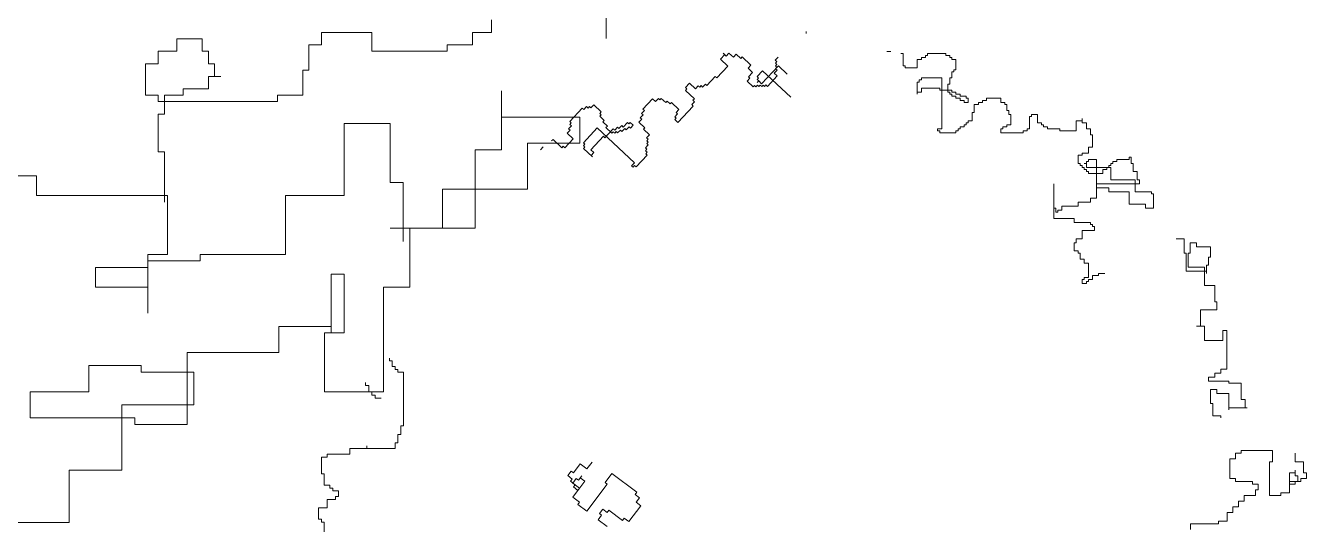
# Model space of a CAD drawing. Header units: millimetres. Extents: x 485872 to 486142, y -52344 to -52207.
# Drawn here: x 486103.8785 to 486104.054, y -52333.7021 to -52333.6338 of the extents above; entities that cross this region are included whole.
import ezdxf

# ---------------------------------------------------------------- set-up
doc = ezdxf.new("R2010")
doc.units = ezdxf.units.MM
doc.header["$LTSCALE"] = 15

# ---------------------------------------------------------------- blocks, each defined once
blk = doc.blocks.new('sf')
at = {"color": 84, "lineweight": 5}
for p, q in [((18076.47, 471581.71), (18076.47, 471578.43)), ((18106.49, 471576.81), (18106.49, 471583.65)), ((18045.22, 471578.43), (18032.07, 471578.43)), ((18032.07, 471578.43), (18032.07, 471575.14)), ((18045.22, 471573.5), (18045.22, 471578.43)), ((18076.47, 471578.43), (18071.53, 471578.43)), ((18071.53, 471578.43), (18071.53, 471575.14)), ((18158.84, 471578.69), (18158.84, 471578.15)), ((17994.24, 471573.5), (17994.24, 471576.78)), ((17994.24, 471576.78), (18000.82, 471576.78)), ((18000.82, 471576.78), (18000.82, 471573.5)), ((18028.78, 471575.14), (18028.78, 471568.57)), ((18032.07, 471575.14), (18028.78, 471575.14)), ((18071.53, 471575.14), (18064.96, 471575.14)), ((18064.96, 471575.14), (18064.96, 471573.5)), ((17989.31, 471570.21), (17989.31, 471573.5)), ((17989.31, 471573.5), (17994.24, 471573.5)), ((18000.82, 471573.5), (18002.47, 471573.5)), ((18002.47, 471573.5), (18002.47, 471570.21)), ((18064.96, 471573.5), (18045.22, 471573.5)), ((18136.41, 471571.44), (18137.5, 471572.61)), ((18138.35, 471569.62), (18136.41, 471571.44)), ((18137.12, 471572.97), (18137.89, 471572.24)), ((18137.5, 471572.61), (18137.12, 471572.97)), ((18137.89, 471572.24), (18138.62, 471573.02)), ((18138.62, 471573.02), (18139.79, 471571.93)), ((18139.79, 471571.93), (18140.52, 471572.7)), ((18140.52, 471572.7), (18141.68, 471571.61)), ((18141.68, 471571.61), (18142.04, 471572)), ((18142.04, 471572), (18144.37, 471569.81)), ((18150.74, 471571.15), (18151.47, 471571.93)), ((18179.88, 471573.43), (18180.94, 471573.43)), ((18183.61, 471572.9), (18184.14, 471572.9)), ((18184.14, 471572.9), (18184.14, 471569.7)), ((18187.87, 471569.17), (18187.87, 471571.3)), ((18187.87, 471571.3), (18188.94, 471571.3)), ((18188.94, 471571.3), (18188.94, 471571.83)), ((18188.94, 471571.83), (18190, 471571.83)), ((18190, 471571.83), (18190, 471572.37)), ((18190, 471572.37), (18190.53, 471572.37)), ((18190.53, 471572.37), (18190.53, 471572.9)), ((18190.53, 471572.9), (18195.33, 471572.9)), ((18195.33, 471572.9), (18195.33, 471572.37)), ((18195.33, 471572.37), (18196.4, 471572.37)), ((18196.4, 471572.37), (18196.4, 471571.83)), ((18196.4, 471571.83), (18196.93, 471571.83)), ((18196.93, 471571.83), (18196.93, 471571.3)), ((18196.93, 471571.3), (18197.99, 471571.3)), ((18197.99, 471571.3), (18197.99, 471568.64)), ((17986.02, 471570.21), (17989.31, 471570.21)), ((17986.02, 471562), (17986.02, 471570.21)), ((18002.47, 471570.21), (18004.11, 471570.21)), ((18004.11, 471570.21), (18004.11, 471566.92)), ((18028.78, 471568.57), (18027.13, 471568.57)), ((18027.13, 471568.57), (18027.13, 471562)), ((18135.43, 471566.51), (18138.35, 471569.62)), ((18144.37, 471569.81), (18143.65, 471569.04)), ((18143.65, 471569.04), (18144.81, 471567.94)), ((18144.81, 471567.94), (18143.72, 471566.78)), ((18145.97, 471566.85), (18147.43, 471568.41)), ((18151.54, 471569.67), (18147.16, 471565.01)), ((18147.43, 471568.41), (18154.81, 471561.48)), ((18150.47, 471567.75), (18151.2, 471568.53)), ((18151.13, 471570.79), (18150.74, 471571.15)), ((18150.76, 471570.4), (18151.13, 471570.79)), ((18151.15, 471570.03), (18150.76, 471570.4)), ((18150.79, 471569.64), (18151.15, 471570.03)), ((18151.17, 471569.28), (18150.79, 471569.64)), ((18150.81, 471568.89), (18151.17, 471569.28)), ((18151.2, 471568.53), (18150.81, 471568.89)), ((18153.87, 471567.48), (18151.54, 471569.67)), ((18184.14, 471569.7), (18184.67, 471569.7)), ((18184.67, 471569.7), (18184.67, 471569.17)), ((18184.67, 471569.17), (18187.87, 471569.17)), ((18197.46, 471568.11), (18196.93, 471568.11)), ((18196.93, 471568.11), (18196.93, 471566.51)), ((18197.99, 471568.64), (18197.46, 471568.64)), ((18197.46, 471568.64), (18197.46, 471568.11)), ((18005.76, 471566.92), (18002.47, 471566.92)), ((18002.47, 471566.92), (18002.47, 471563.64)), ((18004.11, 471566.92), (18005.76, 471566.92)), ((18127.22, 471563.99), (18128.32, 471565.15)), ((18128.32, 471565.15), (18129.87, 471563.69)), ((18131.74, 471564.13), (18132.47, 471564.91)), ((18132.47, 471564.91), (18132.86, 471564.54)), ((18132.86, 471564.54), (18135.05, 471566.88)), ((18135.05, 471566.88), (18135.43, 471566.51)), ((18144.1, 471566.41), (18143.38, 471565.64)), ((18143.38, 471565.64), (18144.93, 471564.18)), ((18143.72, 471566.78), (18144.1, 471566.41)), ((18144.93, 471564.18), (18145.29, 471564.57)), ((18145.29, 471564.57), (18145.68, 471564.2)), ((18145.68, 471564.2), (18146.05, 471564.59)), ((18146.36, 471566.49), (18145.97, 471566.85)), ((18146, 471566.1), (18146.36, 471566.49)), ((18146.39, 471565.73), (18146, 471566.1)), ((18146.02, 471565.35), (18146.39, 471565.73)), ((18146.39, 471565.73), (18146.02, 471565.35)), ((18146.05, 471564.59), (18146.43, 471564.23)), ((18147.16, 471565.01), (18146.39, 471565.73)), ((18146.43, 471564.23), (18146.8, 471564.62)), ((18146.8, 471564.62), (18147.19, 471564.25)), ((18147.19, 471564.25), (18147.55, 471564.64)), ((18147.55, 471564.64), (18147.94, 471564.28)), ((18147.94, 471564.28), (18148.3, 471564.67)), ((18148.3, 471564.67), (18148.69, 471564.3)), ((18148.69, 471564.3), (18151.24, 471567.02)), ((18151.24, 471567.02), (18150.47, 471567.75)), ((18187.87, 471562.25), (18187.87, 471565.44)), ((18187.87, 471565.44), (18188.4, 471565.44)), ((18188.4, 471565.44), (18188.4, 471565.98)), ((18188.4, 471565.98), (18188.94, 471565.98)), ((18188.94, 471565.98), (18188.94, 471566.51)), ((18188.94, 471566.51), (18194.26, 471566.51)), ((18194.26, 471566.51), (18194.26, 471553.2)), ((18196.4, 471564.91), (18195.86, 471564.91)), ((18195.86, 471564.91), (18195.86, 471562.78)), ((18196.93, 471566.51), (18196.4, 471566.51)), ((18196.4, 471566.51), (18196.4, 471564.91)), ((17989.31, 471562), (17986.02, 471562)), ((17989.31, 471560.35), (17989.31, 471562)), ((17995.89, 471562), (17990.96, 471562)), ((17990.96, 471562), (17990.96, 471557.07)), ((18002.47, 471563.64), (17995.89, 471563.64)), ((17995.89, 471563.64), (17995.89, 471562)), ((18027.13, 471562), (18020.56, 471562)), ((18020.56, 471562), (18020.56, 471560.35)), ((18079.1, 471556.28), (18079.1, 471563.12)), ((18079.1, 471563.12), (18079.1, 471547.72)), ((18127.61, 471563.62), (18127.22, 471563.99)), ((18127.25, 471563.23), (18127.61, 471563.62)), ((18129.58, 471561.05), (18127.25, 471563.23)), ((18129.87, 471563.69), (18130.6, 471564.47)), ((18130.6, 471564.47), (18130.99, 471564.11)), ((18130.99, 471564.11), (18131.35, 471564.5)), ((18131.35, 471564.5), (18131.74, 471564.13)), ((18188.94, 471562.78), (18187.87, 471562.78)), ((18193.73, 471563.85), (18188.94, 471563.85)), ((18188.94, 471563.85), (18188.94, 471562.78)), ((18193.73, 471563.31), (18193.73, 471563.85)), ((18196.93, 471563.31), (18193.73, 471563.31)), ((18195.86, 471562.78), (18196.4, 471562.78)), ((18196.4, 471562.78), (18196.4, 471562.25)), ((18196.4, 471562.25), (18196.93, 471562.25)), ((18196.93, 471562.78), (18196.93, 471563.31)), ((18197.99, 471562.78), (18196.93, 471562.78)), ((18196.93, 471562.25), (18196.93, 471561.72)), ((18196.93, 471561.72), (18197.99, 471561.72)), ((18197.99, 471562.25), (18197.99, 471562.78)), ((18199.06, 471562.25), (18197.99, 471562.25)), ((18197.99, 471561.72), (18197.99, 471561.18)), ((18199.06, 471561.72), (18199.06, 471562.25)), ((18200.66, 471561.72), (18199.06, 471561.72)), ((18200.66, 471561.18), (18200.66, 471561.72)), ((18020.56, 471560.35), (17989.31, 471560.35)), ((18096.98, 471555.1), (18100.26, 471558.59)), ((18100.26, 471558.59), (18100.65, 471558.23)), ((18100.65, 471558.23), (18101.38, 471559.01)), ((18101.38, 471559.01), (18101.77, 471558.64)), ((18101.77, 471558.64), (18102.13, 471559.03)), ((18102.13, 471559.03), (18102.52, 471558.67)), ((18102.52, 471558.67), (18103.25, 471559.44)), ((18103.25, 471559.44), (18105.19, 471557.62)), ((18115.76, 471557.21), (18116.49, 471557.99)), ((18116.1, 471558.35), (18118.65, 471561.07)), ((18116.49, 471557.99), (18116.1, 471558.35)), ((18118.65, 471561.07), (18119.43, 471560.34)), ((18119.43, 471560.34), (18120.16, 471561.12)), ((18120.16, 471561.12), (18120.54, 471560.76)), ((18120.54, 471560.76), (18120.91, 471561.14)), ((18120.91, 471561.14), (18122.07, 471560.05)), ((18122.07, 471560.05), (18122.44, 471560.44)), ((18122.44, 471560.44), (18123.21, 471559.71)), ((18123.21, 471559.71), (18123.58, 471560.1)), ((18123.58, 471560.1), (18125.52, 471558.28)), ((18125.52, 471558.28), (18124.79, 471557.5)), ((18125.25, 471554.88), (18129.26, 471559.15)), ((18128.87, 471559.52), (18129.6, 471560.29)), ((18129.26, 471559.15), (18128.87, 471559.52)), ((18129.21, 471560.66), (18129.58, 471561.05)), ((18129.6, 471560.29), (18129.21, 471560.66)), ((18197.99, 471561.18), (18199.06, 471561.18)), ((18199.06, 471561.18), (18199.06, 471560.65)), ((18199.06, 471560.65), (18200.13, 471560.65)), ((18200.13, 471560.65), (18200.13, 471560.12)), ((18200.13, 471560.12), (18201.19, 471560.12)), ((18201.19, 471561.18), (18200.66, 471561.18)), ((18201.19, 471560.12), (18201.19, 471561.18)), ((18202.79, 471557.46), (18202.79, 471559.59)), ((18202.79, 471559.59), (18203.86, 471559.59)), ((18203.86, 471559.59), (18203.86, 471560.12)), ((18203.86, 471560.12), (18204.92, 471560.12)), ((18204.92, 471560.12), (18204.92, 471560.65)), ((18204.92, 471560.65), (18205.99, 471560.65)), ((18205.99, 471561.18), (18209.72, 471561.18)), ((18205.99, 471560.65), (18205.99, 471561.18)), ((18209.72, 471561.18), (18209.72, 471560.12)), ((18209.72, 471560.12), (18210.78, 471560.12)), ((18210.78, 471560.12), (18210.78, 471559.59)), ((18210.78, 471559.59), (18211.32, 471559.59)), ((18211.32, 471559.59), (18211.32, 471557.99)), ((18211.32, 471557.99), (18211.85, 471557.99)), ((18211.85, 471557.99), (18211.85, 471556.93)), ((17990.96, 471557.07), (17989.31, 471557.07)), ((17989.31, 471557.07), (17989.31, 471547.21)), ((18038.01, 471554.57), (18038.01, 471535.75)), ((18049.99, 471554.57), (18038.01, 471554.57)), ((18049.99, 471539.17), (18049.99, 471554.57)), ((18099.64, 471556.28), (18079.1, 471556.28)), ((18097.37, 471554.73), (18096.98, 471555.1)), ((18097.01, 471554.34), (18097.37, 471554.73)), ((18099.64, 471549.43), (18099.64, 471556.28)), ((18105.19, 471557.62), (18104.83, 471557.23)), ((18104.83, 471557.23), (18105.22, 471556.87)), ((18105.22, 471556.87), (18104.85, 471556.48)), ((18104.85, 471556.48), (18106.02, 471555.39)), ((18106.02, 471555.39), (18105.65, 471555)), ((18105.65, 471555), (18106.82, 471553.91)), ((18112.06, 471554.83), (18110.97, 471553.66)), ((18112.45, 471554.47), (18112.06, 471554.83)), ((18112.82, 471554.85), (18112.45, 471554.47)), ((18113.59, 471554.13), (18112.82, 471554.85)), ((18115.08, 471554.93), (18115.8, 471555.7)), ((18116.63, 471553.47), (18115.08, 471554.93)), ((18115.42, 471556.07), (18116.15, 471556.85)), ((18115.8, 471555.7), (18115.42, 471556.07)), ((18116.15, 471556.85), (18115.76, 471557.21)), ((18125.18, 471557.14), (18124.45, 471556.36)), ((18124.45, 471556.36), (18124.84, 471556)), ((18124.84, 471556), (18124.47, 471555.61)), ((18124.47, 471555.61), (18125.25, 471554.88)), ((18124.79, 471557.5), (18125.18, 471557.14)), ((18200.66, 471554.26), (18200.66, 471554.8)), ((18200.66, 471554.8), (18201.19, 471554.8)), ((18201.19, 471554.8), (18201.19, 471555.33)), ((18201.19, 471555.33), (18202.26, 471555.33)), ((18202.26, 471555.33), (18202.26, 471557.46)), ((18202.26, 471557.46), (18202.79, 471557.46)), ((18211.85, 471556.93), (18212.38, 471556.93)), ((18212.38, 471556.93), (18212.38, 471554.26)), ((18217.18, 471553.2), (18217.18, 471556.39)), ((18217.18, 471556.39), (18217.71, 471556.39)), ((18217.71, 471556.39), (18217.71, 471556.93)), ((18217.71, 471556.93), (18219.31, 471556.93)), ((18219.31, 471556.93), (18219.31, 471554.8)), ((18219.31, 471554.8), (18220.37, 471554.8)), ((18220.37, 471554.8), (18220.37, 471554.26)), ((18229.43, 471552.67), (18229.43, 471555.33)), ((18229.43, 471555.33), (18231.03, 471555.33)), ((18231.03, 471555.33), (18231.03, 471555.86)), ((18231.03, 471555.86), (18231.03, 471554.8)), ((18231.03, 471554.8), (18232.1, 471554.8)), ((18232.1, 471554.8), (18232.1, 471553.2)), ((18096.33, 471552.06), (18097.05, 471552.84)), ((18097.88, 471550.6), (18096.33, 471552.06)), ((18096.67, 471553.2), (18097.4, 471553.98)), ((18097.05, 471552.84), (18096.67, 471553.2)), ((18097.4, 471553.98), (18097.01, 471554.34)), ((18100.55, 471549.56), (18104.19, 471553.45)), ((18105.77, 471551.24), (18102.49, 471547.74)), ((18104.19, 471553.45), (18113.9, 471544.34)), ((18106.16, 471550.87), (18105.77, 471551.24)), ((18108.35, 471553.2), (18106.16, 471550.87)), ((18106.82, 471553.91), (18106.45, 471553.52)), ((18106.45, 471553.52), (18108.01, 471552.06)), ((18108.01, 471552.06), (18108.37, 471552.45)), ((18108.74, 471552.84), (18108.35, 471553.2)), ((18108.37, 471552.45), (18108.76, 471552.09)), ((18109.46, 471553.62), (18108.74, 471552.84)), ((18108.76, 471552.09), (18109.12, 471552.47)), ((18109.12, 471552.47), (18109.51, 471552.11)), ((18109.85, 471553.25), (18109.46, 471553.62)), ((18109.51, 471552.11), (18110.24, 471552.89)), ((18110.58, 471554.03), (18109.85, 471553.25)), ((18110.24, 471552.89), (18110.63, 471552.52)), ((18110.97, 471553.66), (18110.58, 471554.03)), ((18110.63, 471552.52), (18111.36, 471553.3)), ((18111.36, 471553.3), (18111.75, 471552.94)), ((18111.75, 471552.94), (18112.48, 471553.71)), ((18112.48, 471553.71), (18112.86, 471553.35)), ((18112.86, 471553.35), (18113.59, 471554.13)), ((18116.26, 471553.08), (18116.63, 471553.47)), ((18117.82, 471551.62), (18116.26, 471553.08)), ((18117.09, 471550.85), (18117.82, 471551.62)), ((18194.26, 471553.2), (18193.2, 471553.2)), ((18193.2, 471553.2), (18193.2, 471552.67)), ((18193.2, 471552.67), (18193.73, 471552.67)), ((18193.73, 471552.67), (18193.73, 471552.13)), ((18193.73, 471552.13), (18197.99, 471552.13)), ((18197.99, 471552.13), (18197.99, 471552.67)), ((18197.99, 471552.67), (18198.53, 471552.67)), ((18198.53, 471552.67), (18198.53, 471553.2)), ((18198.53, 471553.2), (18199.06, 471553.2)), ((18199.06, 471553.2), (18199.06, 471553.73)), ((18199.06, 471553.73), (18200.13, 471553.73)), ((18200.13, 471553.73), (18200.13, 471554.26)), ((18200.13, 471554.26), (18200.66, 471554.26)), ((18209.72, 471553.2), (18209.72, 471552.13)), ((18210.25, 471553.2), (18209.72, 471553.2)), ((18209.72, 471552.13), (18215.58, 471552.13)), ((18211.32, 471553.73), (18210.25, 471553.73)), ((18210.25, 471553.73), (18210.25, 471553.2)), ((18212.38, 471554.26), (18211.32, 471554.26)), ((18211.32, 471554.26), (18211.32, 471553.73)), ((18215.58, 471552.13), (18215.58, 471552.67)), ((18215.58, 471552.67), (18216.64, 471552.67)), ((18216.64, 471552.67), (18216.64, 471553.2)), ((18216.64, 471553.2), (18217.18, 471553.2)), ((18220.37, 471554.26), (18220.91, 471554.26)), ((18220.91, 471554.26), (18220.91, 471553.73)), ((18220.91, 471553.73), (18221.97, 471553.73)), ((18221.97, 471553.73), (18221.97, 471553.2)), ((18221.97, 471553.2), (18225.17, 471553.2)), ((18225.17, 471553.2), (18225.17, 471552.67)), ((18225.17, 471552.67), (18229.43, 471552.67)), ((18232.1, 471553.2), (18233.16, 471553.2)), ((18233.16, 471553.2), (18233.16, 471551.6)), ((18233.16, 471551.6), (18233.69, 471551.6)), ((18233.69, 471551.6), (18233.69, 471548.41)), ((18085.95, 471537.46), (18085.95, 471549.43)), ((18085.95, 471549.43), (18099.64, 471549.43)), ((18089.3, 471547.69), (18090.03, 471548.47)), ((18092.24, 471550.05), (18092.61, 471550.43)), ((18092.61, 471550.43), (18094.94, 471548.25)), ((18094.94, 471548.25), (18095.3, 471548.64)), ((18095.3, 471548.64), (18095.69, 471548.27)), ((18095.69, 471548.27), (18097.88, 471550.6)), ((18100.94, 471549.2), (18100.55, 471549.56)), ((18100.57, 471548.81), (18100.94, 471549.2)), ((18100.96, 471548.44), (18100.57, 471548.81)), ((18100.6, 471548.05), (18100.96, 471548.44)), ((18102.93, 471545.87), (18100.6, 471548.05)), ((18116.79, 471548.2), (18117.52, 471548.98)), ((18117.18, 471547.84), (18116.79, 471548.2)), ((18116.82, 471547.45), (18117.18, 471547.84)), ((18117.48, 471550.48), (18117.09, 471550.85)), ((18117.11, 471550.09), (18117.48, 471550.48)), ((18117.5, 471549.73), (18117.11, 471550.09)), ((18117.13, 471549.34), (18117.5, 471549.73)), ((18117.52, 471548.98), (18117.13, 471549.34)), ((18233.69, 471548.41), (18232.63, 471548.41)), ((18232.63, 471548.41), (18232.63, 471546.81)), ((17989.31, 471547.21), (17990.96, 471547.21)), ((17990.96, 471547.21), (17990.96, 471534.06)), ((18072.25, 471547.72), (18072.25, 471527.2)), ((18079.1, 471547.72), (18072.25, 471547.72)), ((18102.49, 471547.74), (18103.27, 471547.01)), ((18103.27, 471547.01), (18102.54, 471546.23)), ((18102.54, 471546.23), (18102.93, 471545.87)), ((18114.31, 471543.22), (18117.23, 471546.33)), ((18117.21, 471547.08), (18116.82, 471547.45)), ((18116.84, 471546.69), (18117.21, 471547.08)), ((18117.23, 471546.33), (18116.84, 471546.69)), ((18231.03, 471546.28), (18229.96, 471546.28)), ((18229.96, 471546.28), (18229.96, 471544.15)), ((18232.63, 471546.81), (18231.03, 471546.81)), ((18231.03, 471546.81), (18231.03, 471546.28)), ((18232.1, 471544.15), (18232.1, 471544.68)), ((18232.1, 471544.68), (18232.63, 471544.68)), ((18232.63, 471544.68), (18232.63, 471545.21)), ((18232.63, 471545.21), (18234.76, 471545.21)), ((18234.76, 471545.21), (18234.76, 471535.1)), ((18239.02, 471544.15), (18239.02, 471544.68)), ((18239.02, 471544.68), (18240.09, 471544.68)), ((18240.09, 471544.68), (18240.09, 471545.21)), ((18240.09, 471545.21), (18243.29, 471545.21)), ((18243.29, 471545.21), (18243.29, 471545.75)), ((18243.29, 471545.75), (18243.82, 471545.75)), ((18243.82, 471545.75), (18243.82, 471544.15)), ((18113.9, 471544.34), (18113.17, 471543.56)), ((18113.17, 471543.56), (18113.56, 471543.2)), ((18113.56, 471543.2), (18113.92, 471543.59)), ((18113.92, 471543.59), (18114.31, 471543.22)), ((18229.96, 471544.15), (18230.5, 471544.15)), ((18230.5, 471544.15), (18230.5, 471543.62)), ((18230.5, 471543.62), (18231.03, 471543.62)), ((18231.03, 471543.62), (18231.03, 471543.08)), ((18231.03, 471543.08), (18231.56, 471543.08)), ((18232.1, 471544.15), (18231.56, 471544.15)), ((18231.56, 471544.15), (18232.1, 471544.15)), ((18231.56, 471543.08), (18231.56, 471542.55)), ((18231.56, 471542.55), (18232.1, 471542.55)), ((18232.1, 471543.08), (18232.1, 471544.15)), ((18238.49, 471543.08), (18232.1, 471543.08)), ((18232.1, 471542.55), (18232.1, 471542.02)), ((18232.1, 471542.02), (18232.63, 471542.02)), ((18232.63, 471542.02), (18232.63, 471541.49)), ((18232.63, 471541.49), (18236.36, 471541.49)), ((18236.36, 471541.49), (18236.36, 471542.55)), ((18236.36, 471542.55), (18237.42, 471542.55)), ((18237.42, 471542.55), (18237.42, 471543.08)), ((18237.42, 471543.08), (18237.96, 471543.08)), ((18237.96, 471543.08), (18237.96, 471543.62)), ((18237.96, 471543.62), (18238.49, 471543.62)), ((18238.49, 471543.62), (18238.49, 471544.15)), ((18238.49, 471544.15), (18239.02, 471544.15)), ((18238.49, 471539.89), (18238.49, 471543.08)), ((18243.82, 471544.15), (18244.35, 471544.15)), ((18244.35, 471544.15), (18244.35, 471542.02)), ((18244.35, 471542.02), (18245.42, 471542.02)), ((18245.42, 471542.02), (18245.42, 471539.89)), ((17957.54, 471540.88), (17943.84, 471540.88)), ((17957.54, 471535.75), (17957.54, 471540.88)), ((18053.42, 471539.17), (18049.99, 471539.17)), ((18053.42, 471523.77), (18053.42, 471539.17)), ((18223.57, 471532.44), (18223.57, 471538.82)), ((18223.57, 471538.82), (18223.57, 471529.77)), ((18245.95, 471538.82), (18234.76, 471538.82)), ((18234.76, 471538.82), (18234.76, 471537.76)), ((18234.76, 471537.76), (18237.96, 471537.76)), ((18237.96, 471537.76), (18237.96, 471536.69)), ((18244.88, 471539.89), (18238.49, 471539.89)), ((18244.88, 471536.69), (18244.88, 471539.89)), ((18245.42, 471539.89), (18245.95, 471539.89)), ((18245.95, 471539.89), (18245.95, 471538.82)), ((17991.78, 471535.75), (17957.54, 471535.75)), ((17991.78, 471520.35), (17991.78, 471535.75)), ((18038.01, 471535.75), (18022.6, 471535.75)), ((18022.6, 471535.75), (18022.6, 471520.35)), ((18063.69, 471527.2), (18063.69, 471537.46)), ((18063.69, 471537.46), (18085.95, 471537.46)), ((18234.76, 471535.1), (18233.16, 471535.1)), ((18233.16, 471535.1), (18233.16, 471534.03)), ((18237.96, 471536.69), (18243.29, 471536.69)), ((18243.29, 471536.69), (18243.29, 471533.5)), ((18249.15, 471536.69), (18244.88, 471536.69)), ((18249.15, 471536.16), (18249.15, 471536.69)), ((18249.68, 471536.16), (18249.15, 471536.16)), ((18249.68, 471532.44), (18249.68, 471536.16)), ((18224.1, 471532.44), (18223.57, 471532.44)), ((18224.1, 471531.37), (18224.1, 471532.44)), ((18224.64, 471531.37), (18224.1, 471531.37)), ((18225.7, 471531.9), (18224.64, 471531.9)), ((18224.64, 471531.9), (18224.64, 471531.37)), ((18229.96, 471532.97), (18225.7, 471532.97)), ((18225.7, 471532.97), (18225.7, 471531.9)), ((18233.16, 471534.03), (18229.96, 471534.03)), ((18229.96, 471534.03), (18229.96, 471532.97)), ((18243.29, 471533.5), (18247.55, 471533.5)), ((18247.55, 471533.5), (18247.55, 471532.44)), ((18247.55, 471532.44), (18249.68, 471532.44)), ((18223.57, 471529.77), (18228.9, 471529.77)), ((18228.9, 471529.77), (18228.9, 471528.71)), ((18228.9, 471528.71), (18233.16, 471528.71)), ((18233.16, 471528.71), (18233.16, 471528.18)), ((18233.16, 471528.18), (18233.69, 471528.18)), ((18233.69, 471528.18), (18233.69, 471527.64)), ((18055.13, 471527.2), (18049.99, 471527.2)), ((18049.99, 471527.2), (18063.69, 471527.2)), ((18072.25, 471527.2), (18053.42, 471527.2)), ((18053.42, 471527.2), (18053.42, 471523.77)), ((18055.13, 471511.8), (18055.13, 471527.2)), ((18231.03, 471524.45), (18229.43, 471524.45)), ((18229.43, 471524.45), (18229.43, 471523.38)), ((18234.23, 471526.58), (18231.03, 471526.58)), ((18231.03, 471526.58), (18231.03, 471524.45)), ((18233.69, 471527.64), (18234.23, 471527.64)), ((18234.23, 471527.64), (18234.23, 471526.58)), ((18255.54, 471524.45), (18257.67, 471524.45)), ((18257.67, 471524.45), (18257.67, 471520.72)), ((18229.43, 471523.38), (18228.9, 471523.38)), ((18228.9, 471523.38), (18228.9, 471521.26)), ((18228.9, 471521.26), (18229.96, 471521.26)), ((18229.96, 471521.26), (18229.96, 471520.72)), ((18260.87, 471523.38), (18259.27, 471523.38)), ((18259.27, 471523.38), (18259.27, 471520.72)), ((18260.87, 471522.32), (18260.87, 471523.38)), ((18264.6, 471522.32), (18260.87, 471522.32)), ((18264.6, 471519.66), (18264.6, 471522.32)), ((17986.64, 471504.96), (17986.64, 471520.35)), ((17986.64, 471520.35), (17991.78, 471520.35)), ((18000.34, 471518.64), (17986.64, 471518.64)), ((17986.64, 471518.64), (17986.64, 471516.93)), ((18022.6, 471520.35), (18000.34, 471520.35)), ((18000.34, 471520.35), (18000.34, 471518.64)), ((18229.96, 471520.72), (18230.5, 471520.72)), ((18230.5, 471520.72), (18230.5, 471519.13)), ((18230.5, 471519.13), (18231.56, 471519.13)), ((18231.56, 471519.13), (18231.56, 471518.06)), ((18231.56, 471518.06), (18232.63, 471518.06)), ((18232.63, 471518.06), (18232.63, 471514.33)), ((18257.67, 471520.72), (18258.2, 471520.72)), ((18258.2, 471520.72), (18258.2, 471515.93)), ((18259.27, 471520.72), (18258.74, 471520.72)), ((18258.74, 471520.72), (18258.74, 471517)), ((18264.07, 471517.53), (18264.07, 471519.66)), ((18264.07, 471519.66), (18264.6, 471519.66)), ((17986.64, 471516.93), (17972.95, 471516.93)), ((17972.95, 471516.93), (17972.95, 471511.8)), ((18034.58, 471515.22), (18038.01, 471515.22)), ((18034.58, 471499.82), (18034.58, 471515.22)), ((18038.01, 471515.22), (18038.01, 471499.82)), ((18232.63, 471514.33), (18231.56, 471514.33)), ((18231.56, 471514.33), (18231.56, 471513.8)), ((18233.69, 471513.8), (18233.69, 471514.87)), ((18233.69, 471514.87), (18235.29, 471514.87)), ((18235.29, 471514.87), (18235.29, 471515.4)), ((18235.29, 471515.4), (18236.89, 471515.4)), ((18258.2, 471515.93), (18263.53, 471515.93)), ((18258.74, 471517), (18263, 471517)), ((18263, 471517), (18263, 471512.2)), ((18263.53, 471515.4), (18263.53, 471517.53)), ((18263.53, 471517.53), (18264.07, 471517.53)), ((18263.53, 471515.93), (18263.53, 471515.4)), ((17972.95, 471511.8), (17986.64, 471511.8)), ((17986.64, 471511.8), (17986.64, 471504.96)), ((18048.28, 471511.8), (18055.13, 471511.8)), ((18048.28, 471484.43), (18048.28, 471511.8)), ((18231.56, 471513.8), (18231.03, 471513.8)), ((18231.03, 471513.8), (18231.03, 471512.74)), ((18231.03, 471512.74), (18232.1, 471512.74)), ((18232.1, 471512.74), (18232.1, 471513.27)), ((18232.1, 471513.27), (18232.63, 471513.27)), ((18232.63, 471513.27), (18232.63, 471513.8)), ((18232.63, 471513.8), (18233.69, 471513.8)), ((18263, 471512.2), (18265.66, 471512.2)), ((18265.66, 471512.2), (18265.66, 471507.95)), ((18265.66, 471507.95), (18266.2, 471507.95)), ((18266.2, 471507.95), (18266.2, 471505.82)), ((18266.2, 471505.82), (18261.93, 471505.82)), ((18261.93, 471505.82), (18261.93, 471501.56)), ((18020.89, 471494.69), (18020.89, 471501.53)), ((18020.89, 471501.53), (18034.58, 471501.53)), ((18034.58, 471501.53), (18034.58, 471499.82)), ((18261.93, 471501.56), (18260.87, 471501.56)), ((18260.87, 471501.56), (18263, 471501.56)), ((18263, 471501.56), (18263, 471497.83)), ((18038.01, 471499.82), (18032.87, 471499.82)), ((18032.87, 471499.82), (18032.87, 471484.43)), ((18263, 471497.83), (18267.8, 471497.83)), ((18267.8, 471497.83), (18267.8, 471500.49)), ((18267.8, 471500.49), (18268.86, 471500.49)), ((18268.86, 471500.49), (18268.86, 471490.38)), ((17996.92, 471475.87), (17996.92, 471494.69)), ((17996.92, 471494.69), (18020.89, 471494.69)), ((17984.93, 471491.27), (17971.23, 471491.27)), ((17971.23, 471491.27), (17971.23, 471484.43)), ((17984.93, 471489.56), (17984.93, 471491.27)), ((18049.81, 471492.5), (18049.81, 471493.24)), ((18050.55, 471492.5), (18049.81, 471492.5)), ((18050.55, 471491.02), (18050.55, 471492.5)), ((18051.29, 471491.02), (18050.55, 471491.02)), ((18051.29, 471490.28), (18051.29, 471491.02)), ((17998.63, 471489.56), (17984.93, 471489.56)), ((17998.63, 471481.01), (17998.63, 471489.56)), ((18052.03, 471490.28), (18051.29, 471490.28)), ((18052.03, 471489.54), (18052.03, 471490.28)), ((18053.51, 471489.54), (18052.03, 471489.54)), ((18053.51, 471475.49), (18053.51, 471489.54)), ((18265.66, 471488.25), (18264.07, 471488.25)), ((18264.07, 471488.25), (18264.07, 471487.18)), ((18267.26, 471489.31), (18265.66, 471489.31)), ((18265.66, 471489.31), (18265.66, 471488.25)), ((18268.86, 471490.38), (18267.26, 471490.38)), ((18267.26, 471490.38), (18267.26, 471489.31)), ((17955.82, 471484.43), (17955.82, 471477.58)), ((17971.23, 471484.43), (17955.82, 471484.43)), ((18032.87, 471484.43), (18048.28, 471484.43)), ((18043.58, 471486.04), (18043.58, 471486.86)), ((18044.41, 471486.04), (18043.58, 471486.04)), ((18044.41, 471484.4), (18044.41, 471486.04)), ((18045.23, 471484.4), (18044.41, 471484.4)), ((18045.23, 471483.58), (18045.23, 471484.4)), ((18264.07, 471487.18), (18269.39, 471487.18)), ((18264.6, 471485.05), (18264.6, 471481.33)), ((18266.2, 471485.05), (18264.6, 471485.05)), ((18266.2, 471483.99), (18266.2, 471485.05)), ((18269.39, 471487.18), (18269.39, 471486.65)), ((18269.39, 471486.65), (18272.59, 471486.65)), ((18272.59, 471486.65), (18272.59, 471482.39)), ((17979.79, 471481.01), (17998.63, 471481.01)), ((17979.79, 471463.9), (17979.79, 471481.01)), ((18046.05, 471483.58), (18045.23, 471483.58)), ((18046.05, 471482.75), (18046.05, 471483.58)), ((18047.69, 471482.75), (18046.05, 471482.75)), ((18264.6, 471481.33), (18265.13, 471481.33)), ((18265.13, 471481.33), (18265.13, 471478.13)), ((18269.39, 471483.99), (18266.2, 471483.99)), ((18269.39, 471479.73), (18269.39, 471483.99)), ((18272.59, 471482.39), (18273.66, 471482.39)), ((18273.66, 471482.39), (18273.66, 471480.26)), ((17955.82, 471477.58), (17983.22, 471477.58)), ((17983.22, 471477.58), (17983.22, 471475.87)), ((18265.13, 471478.13), (18267.26, 471478.13)), ((18267.26, 471478.13), (18267.26, 471477.6)), ((18274.19, 471480.26), (18269.39, 471480.26)), ((18269.39, 471480.26), (18269.39, 471479.73)), ((18273.66, 471480.26), (18274.19, 471480.26)), ((17983.22, 471475.87), (17996.92, 471475.87)), ((18052.77, 471473.27), (18052.77, 471475.49)), ((18052.77, 471475.49), (18053.51, 471475.49)), ((18051.29, 471469.58), (18051.29, 471471.06)), ((18051.29, 471471.06), (18052.03, 471471.06)), ((18052.03, 471471.06), (18052.03, 471473.27)), ((18052.03, 471473.27), (18052.77, 471473.27)), ((18033.53, 471467.36), (18033.53, 471468.1)), ((18033.53, 471468.1), (18039.45, 471468.1)), ((18039.45, 471468.1), (18039.45, 471469.58)), ((18039.45, 471469.58), (18043.89, 471469.58)), ((18043.89, 471469.58), (18043.89, 471470.32)), ((18043.89, 471470.32), (18043.89, 471469.58)), ((18043.89, 471469.58), (18051.29, 471469.58)), ((18272.61, 471468.35), (18271.13, 471468.35)), ((18271.13, 471468.35), (18271.13, 471466.88)), ((18280.75, 471469.09), (18272.61, 471469.09)), ((18272.61, 471469.09), (18272.61, 471468.35)), ((18280.75, 471466.14), (18280.75, 471469.09)), ((18286.67, 471468.35), (18286.67, 471466.14)), ((18032.05, 471462.92), (18032.05, 471467.36)), ((18032.05, 471467.36), (18033.53, 471467.36)), ((18099.7, 471465.59), (18097.92, 471463.23)), ((18101.47, 471464.26), (18099.7, 471465.59)), ((18102.81, 471466.03), (18101.47, 471464.26)), ((18271.13, 471466.88), (18269.65, 471466.88)), ((18269.65, 471466.88), (18269.65, 471461.7)), ((18280.01, 471466.14), (18280.75, 471466.14)), ((18280.01, 471457.26), (18280.01, 471466.14)), ((18286.67, 471466.14), (18288.89, 471466.14)), ((18288.89, 471466.14), (18288.89, 471463.18)), ((17966.1, 471450.21), (17966.1, 471463.9)), ((17966.1, 471463.9), (17979.79, 471463.9)), ((18032.79, 471462.92), (18032.05, 471462.92)), ((18032.79, 471459.97), (18032.79, 471462.92)), ((18097.33, 471463.67), (18096.44, 471462.49)), ((18096.44, 471462.49), (18097.63, 471461.6)), ((18097.63, 471461.6), (18097.18, 471461.01)), ((18097.18, 471461.01), (18098.37, 471460.12)), ((18097.92, 471463.23), (18097.33, 471463.67)), ((18098.66, 471461.75), (18097.78, 471460.56)), ((18099.25, 471461.3), (18098.66, 471461.75)), ((18099.11, 471458.64), (18100.88, 471461.01)), ((18100.14, 471462.48), (18099.25, 471461.3)), ((18099.7, 471461.89), (18100.14, 471462.48)), ((18100.88, 471461.01), (18099.7, 471461.89)), ((18106.21, 471460.7), (18107.98, 471463.07)), ((18106.8, 471460.26), (18106.21, 471460.7)), ((18107.98, 471463.07), (18114.49, 471458.18)), ((18269.65, 471461.7), (18271.13, 471461.7)), ((18271.13, 471461.7), (18271.13, 471460.96)), ((18271.13, 471460.96), (18275.57, 471460.96)), ((18275.57, 471460.96), (18275.57, 471460.22)), ((18285.19, 471460.22), (18285.19, 471463.18)), ((18285.19, 471463.18), (18286.67, 471463.18)), ((18287.41, 471460.96), (18285.19, 471460.96)), ((18285.19, 471460.96), (18285.19, 471458)), ((18286.67, 471463.18), (18286.67, 471463.92)), ((18286.67, 471463.92), (18286.67, 471462.44)), ((18286.67, 471462.44), (18287.41, 471462.44)), ((18288.15, 471460.96), (18286.67, 471460.96)), ((18286.67, 471460.96), (18286.67, 471460.22)), ((18287.41, 471462.44), (18287.41, 471460.96)), ((18289.63, 471461.7), (18288.15, 471461.7)), ((18288.15, 471461.7), (18288.15, 471460.96)), ((18288.89, 471463.18), (18289.63, 471463.18)), ((18289.63, 471463.18), (18289.63, 471461.7)), ((18034.27, 471459.97), (18032.79, 471459.97)), ((18034.27, 471459.23), (18034.27, 471459.97)), ((18035.01, 471459.23), (18034.27, 471459.23)), ((18035.01, 471458.49), (18035.01, 471459.23)), ((18036.49, 471458.49), (18035.01, 471458.49)), ((18036.49, 471457.01), (18036.49, 471458.49)), ((18099.55, 471459.23), (18097.77, 471456.87)), ((18097.78, 471460.56), (18099.55, 471459.23)), ((18098.37, 471460.12), (18097.92, 471459.53)), ((18097.92, 471459.53), (18099.11, 471458.64)), ((18101.47, 471453.16), (18106.8, 471460.26)), ((18114.49, 471458.18), (18114.05, 471457.59)), ((18114.05, 471457.59), (18115.23, 471456.7)), ((18275.57, 471460.22), (18277.05, 471460.22)), ((18277.05, 471458.74), (18276.31, 471458.74)), ((18276.31, 471458.74), (18276.31, 471457.26)), ((18277.05, 471460.22), (18277.05, 471458.74)), ((18285.19, 471458), (18282.97, 471458)), ((18282.97, 471458), (18282.97, 471457.26)), ((18286.67, 471460.22), (18285.19, 471460.22)), ((18031.31, 471451.09), (18031.31, 471454.05)), ((18031.31, 471454.05), (18033.53, 471454.05)), ((18033.53, 471456.27), (18035.75, 471456.27)), ((18033.53, 471454.05), (18033.53, 471456.27)), ((18035.75, 471456.27), (18035.75, 471457.01)), ((18035.75, 471457.01), (18036.49, 471457.01)), ((18097.77, 471456.87), (18099.55, 471455.53)), ((18099.55, 471455.53), (18099.11, 471454.94)), ((18099.11, 471454.94), (18101.47, 471453.16)), ((18115.53, 471454.63), (18112.42, 471450.49)), ((18115.23, 471456.7), (18114.35, 471455.52)), ((18114.35, 471455.52), (18115.53, 471454.63)), ((18271.87, 471454.31), (18270.39, 471454.31)), ((18270.39, 471454.31), (18270.39, 471452.83)), ((18273.35, 471455.78), (18271.87, 471455.78)), ((18271.87, 471455.78), (18271.87, 471454.31)), ((18276.31, 471457.26), (18273.35, 471457.26)), ((18273.35, 471457.26), (18273.35, 471455.78)), ((18282.97, 471457.26), (18280.01, 471457.26)), ((18032.05, 471451.09), (18031.31, 471451.09)), ((18032.05, 471450.35), (18032.05, 471451.09)), ((18105.32, 471452.13), (18104.43, 471450.94)), ((18104.43, 471450.94), (18106.8, 471449.17)), ((18105.62, 471453.75), (18104.73, 471452.57)), ((18104.73, 471452.57), (18105.32, 471452.13)), ((18106.8, 471452.86), (18105.62, 471453.75)), ((18107.24, 471453.46), (18106.8, 471452.86)), ((18110.79, 471450.79), (18107.24, 471453.46)), ((18111.24, 471451.38), (18110.79, 471450.79)), ((18112.42, 471450.49), (18111.24, 471451.38)), ((18270.39, 471452.83), (18268.91, 471452.83)), ((18268.91, 471452.83), (18268.91, 471450.61)), ((17938.7, 471450.21), (17966.1, 471450.21)), ((18032.79, 471450.35), (18032.05, 471450.35)), ((18032.79, 471445.92), (18032.79, 471450.35)), ((18266.69, 471449.87), (18259.29, 471449.87)), ((18259.29, 471449.87), (18259.29, 471448.39)), ((18268.91, 471450.61), (18266.69, 471450.61)), ((18266.69, 471450.61), (18266.69, 471449.87))]:
    blk.add_line(p, q, dxfattribs=at)

msp = doc.modelspace()

# ---------------------------------------------------------------- block references
at = {"lineweight": 5, "xscale": 0.0005240255359560251, "yscale": 0.0005240255359560251, "zscale": 0.0005240255359560251}
msp.add_blockref('sf', (486094.46981, -52580.75383), dxfattribs=at)

doc.saveas('drawing.dxf')
